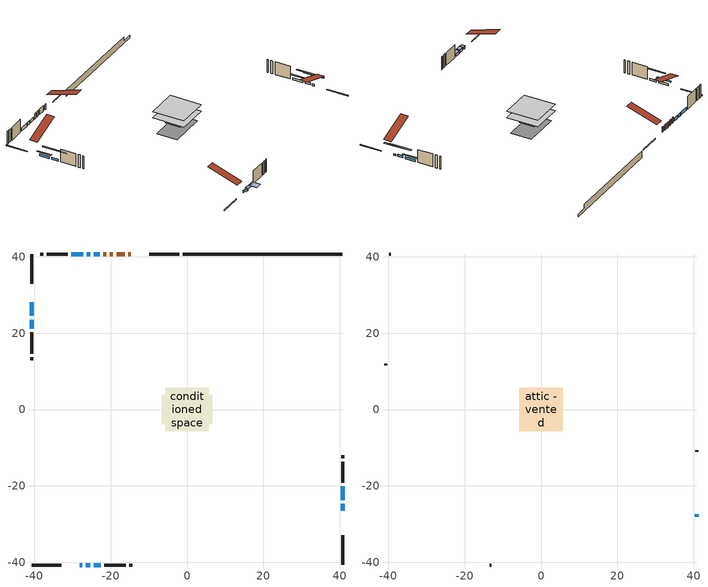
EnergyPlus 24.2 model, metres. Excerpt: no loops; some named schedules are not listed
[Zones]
conditioned space
 floor outside (Floor1 construction): -2.8,-2.8 -2.8,2.8 2.8,2.8 2.8,-2.8 z1.37
 floor adiabatic (AdiabaticFloorConstruction): -5.74,-5.74 -5.74,5.74 5.74,5.74 5.74,-5.74 z3.81
 floor foundation (Slab1 construction): -6.67,-3.8 -6.67,3.8 6.67,3.8 6.67,-3.8 z-1.07
 wall outside (RimJoist1 construction): -2.07,40.74 -9.93,40.74 / -40.74,-40.74 -32.89,-40.74 / -40.74,40.74 -40.74,32.89 / 40.74,-40.74 40.74,-32.89 z1.37:1.67
 wall outside (AdiabaticWallConstruction 1): -14.73,40.74 -15.34,40.74 / -16.27,40.74 -18.47,40.74 / -19.4,40.74 -20.19,40.74 / -21.12,40.74 -21.9,40.74 z1.37:3.4
 wall outside (AdiabaticWallConstruction): -28.09,-40.74 -27.47,-40.74 z1.37:1.98; -40.74,28.09 -40.74,24.5 / 40.74,-26.55 40.74,-24.72 / -40.74,23.57 -40.74,21.13 / 40.74,-23.79 40.74,-20.13 / -24.4,-40.74 -22.57,-40.74 z1.37:2.13; -22.82,40.74 -24.44,40.74 / -25.37,40.74 -26.29,40.74 / -27.21,40.74 -30.3,40.74 z1.37:2.59; -26.55,-40.74 -25.33,-40.74 z1.37:2.29
 wall outside (Wall1 construction): -31.23,40.74 -36.79,40.74 / -21.64,-40.74 -16.08,-40.74 / -40.74,20.2 -40.74,14.65 / 40.74,-19.2 40.74,-13.64 z1.37:6.25
 wall outside (Wall2 construction): -37.72,40.74 -38.47,40.74 / -15.15,-40.74 -14.4,-40.74 / -40.74,13.72 -40.74,12.96 / 40.74,-12.72 40.74,-11.96 z1.37:6.25
 wall foundation (FoundationWall1 construction): -1.14,40.74,-1.07 -1.14,40.74,1.37 36.55,40.74,1.37 36.55,40.74,-0.25 40.74,40.74,-0.25 40.74,40.74,-1.07
 window (WindowConstruction 5): -28.08,-40.74 -27.48,-40.74 z1.37:1.98
 window (WindowConstruction 4): -40.74,28.08 -40.74,24.5 z1.37:2.13
 window (WindowConstruction 7): 40.74,-26.55 40.74,-24.72 z1.37:2.13
 window (WindowConstruction 8): -22.82,40.74 -24.44,40.74 z1.37:2.59
 window (WindowConstruction 9): -40.74,23.57 -40.74,21.13 z1.37:2.13
 window (WindowConstruction 6): -25.37,40.74 -26.29,40.74 z1.37:2.59
 window (WindowConstruction): 40.74,-23.79 40.74,-20.13 z1.37:2.13
 window (WindowConstruction 1): -27.21,40.74 -30.3,40.74 z1.37:2.59
 window (WindowConstruction 2): -26.55,-40.74 -25.33,-40.74 z1.37:2.28
 window (WindowConstruction 3): -24.4,-40.74 -22.57,-40.74 z1.37:2.13
 door (Door): -14.73,40.74 -15.34,40.74 z1.37:3.4
 door (Door 1): -16.27,40.74 -18.47,40.74 z1.37:3.4
 door (Door 2): -19.4,40.74 -20.19,40.74 z1.37:3.4
 door (Door 3): -21.12,40.74 -21.89,40.74 z1.37:3.4
 ceiling adiabatic (AdiabaticFloorConstruction): 5.74,-5.74 5.74,5.74 -5.74,5.74 -5.74,-5.74 z3.81
attic - vented
 floor to conditioned space (Floor2 construction Reversed): -5.74,-5.74 -5.74,5.74 5.74,5.74 5.74,-5.74 z6.25
 wall outside (AdiabaticWallConstruction): 40.74,-28.09 40.74,-27.47 z1.37:1.98
 wall outside (Wall3 construction): -39.4,40.74 -39.81,40.74 / -13.47,-40.74 -13.06,-40.74 / -40.74,12.04 -40.74,11.62 / 40.74,-11.03 40.74,-10.62 z1.37:6.25
 window (WindowConstruction 10): 40.74,-28.08 40.74,-27.48 z1.37:1.98
 roof outside (Roof1 construction): -13.8,40.74,6.25 -13.8,29.56,9.97 -10.86,29.56,9.97 -10.86,40.74,6.25; -29.01,-40.74,6.25 -29.01,-29.56,9.97 -31.96,-29.56,9.97 -31.96,-40.74,6.25; -40.74,29.01,6.25 -29.56,29.01,9.97 -29.56,31.96,9.97 -40.74,31.96,6.25; 40.74,-29.01,6.25 29.56,-29.01,9.97 29.56,-31.96,9.97 40.74,-31.96,6.25
shading: 40.74,-24.13 40.74,-31.43 41.35,-31.43 41.35,-24.13 z5.33; -27.18,-40.74 -28.38,-40.74 -28.38,-41.96 -27.18,-41.96 z2.28; -40.74,23.59 -40.74,29 -41.35,29 -41.35,23.59 z3.04; 40.74,-21.37 40.74,-29.9 41.35,-29.9 41.35,-21.37 z5.48; -40.74,17.78 -40.74,26.92 -41.35,26.92 -41.35,17.78 z5.48; 40.74,-19.22 40.74,-24.7 41.35,-24.7 41.35,-19.22 z3.04; -25.03,-40.74 -26.84,-40.74 -26.84,-41.96 -25.03,-41.96 z2.58; -22.27,-40.74 -24.7,-40.74 -24.7,-43.79 -22.27,-43.79 z2.43
[Building]
Building 1: Terrain=Suburbs
[Site:Location]
Vancouver Intl AP_BC: Latitude {deg}=49.19; Longitude {deg}=-123.18; Time Zone {hr}=-8; Elevation {m}=4; Keep Site Location Information=Yes
[Site:GroundTemperature:Shallow]
8.06451, 6.96315, 6.87495, 7.3976, 9.49575, 11.5841, 13.3946, 14.5416, 14.639, 13.7062, 11.9418, 9.91751
[Site:WaterMainsTemperature]
Calculation Method=Schedule; Temperature Schedule=mains temperature schedule
[Material] Roughness=Rough; Thermal Absorptance=0.9
Name | Thickness {m} | Conductivity {W/m-K} | Density {kg/m3} | Specific Heat {J/kg-K} | Solar Absorptance | Visible Absorptance
asphalt or fiberglass shingles | 0.00635 | 0.162714 | 1121.4 | 1465.45 | 0.4 | 0.4
ceiling loosefill ins | 0.0846667 | 0.0480833 | 16.02 | 1046.75 | 0.7 | 0.7
ceiling stud and cavity | 0.1397 | 0.090983 | 65.682 | 1177.47 | 0.7 | 0.7
concrete 4.0 in. | 0.1016 | 1.803125 | 2242.8 | 837.4 | 0.7 | 0.7
concrete 8.0 in. | 0.2032 | 1.803125 | 2242.8 | 837.4 | 0.7 | 0.7
door material | 0.04445 | 0.053851 | 512.64 | 1214.23 | 0.7 | 0.7
door material 1 | 0.04445 | 0.188738 | 512.64 | 1214.23 | 0.7 | 0.7
door material 2 | 0.04445 | 0.0639163 | 512.64 | 1214.23 | 0.7 | 0.7
exterior vertical ins | 0.0463172 | 0.029427 | 32.04 | 1214.23 | 0.7 | 0.7
floor covering | 0.0127 | 0.0433444 | 54.468 | 1339.84 | 0.6 | 0.6
floor rigid ins; rim joist rigid ins | 0.103632 | 0.029427 | 32.04 | 1214.23 | 0.7 | 0.7
floor rigid ins 1; wall rigid ins | 0.512978 | 0.029427 | 32.04 | 1214.23 | 0.7 | 0.7
floor stud and cavity | 0.1397 | 0.133296 | 92.3553 | 1139.71 | 0.7 | 0.7
floor stud and cavity 1 | 0.1397 | 1.75129 | 37.0049 | 1207.88 | 0.7 | 0.7
furniture material conditioned space 1 | 0.1524 | 0.115458 | 640.8 | 1214.23 | 0.6 | 0.6
gypsum board | 0.0127 | 0.160291 | 801 | 837.4 | 0.6 | 0.6
gypsum board 1 | 0.0127 | 0.160291 | 801 | 837.4 | 0.7 | 0.7
osb sheathing 0.5 in. | 0.0127 | 0.115458 | 512.64 | 1214.23 | 0.7 | 0.7
osb sheathing 0.75 in. | 0.01905 | 0.115458 | 512.64 | 1214.23 | 0.7 | 0.7
osb sheathing 2.0 in. | 0.0508 | 0.115458 | 512.64 | 1214.23 | 0.7 | 0.7
rim joist stud and cavity | 0.0508 | 0.0505626 | 125.044 | 1163.47 | 0.6 | 0.6
wall stud and cavity | 0.1397 | 0.0855862 | 139.0536 | 1170.24 | 0.7 | 0.7
wall stud and cavity 1 | 0.1397 | 0.0836902 | 139.0536 | 1170.24 | 0.7 | 0.7
wall stud and cavity 2 | 0.0889 | 6.9971 | 50.32683 | 1063.81 | 0.6 | 0.6
wall stud and cavity 3 | 0.0889 | 0.380278 | 52.3479 | 1209.89 | 0.7 | 0.7
wall stud and cavity 4 | 0.0889 | 0.391764 | 83.0341 | 1211.67 | 0.7 | 0.7
wood siding | 0.0254 | 0.102417 | 544.68 | 1172.36 | 0.4 | 0.4
wood siding 1 | 0.00254 | 0.102417 | 544.68 | 1172.36 | 0.4 | 0.4
wood siding 2; wood siding 3; wood siding 4 | 0.0254 | 0.102417 | 544.68 | 1172.36 | 0.7 | 0.7
[WindowMaterial:SimpleGlazingSystem]
Name | U-Factor {W/m2-K} | Solar Heat Gain Coefficient
WindowMaterial | 1.96402 | 0.35
WindowMaterial 1 | 1.72498 | 0.38
WindowMaterial 2 | 1.87828 | 0.36
WindowMaterial 3 | 1.87317 | 0.36
WindowMaterial 4 | 1.92144 | 0.36
WindowMaterial 5 | 3.00026 | 0.58
WindowMaterial 6 | 2.93609 | 0.65
WindowMaterial 7 | 1.97481 | 0.35
WindowMaterial 8 | 1.919164 | 0.36
[Construction]
AdiabaticFloorConstruction: floor stud and cavity 1, floor rigid ins 1, osb sheathing 0.75 in., floor covering
AdiabaticWallConstruction: wood siding 3, wall rigid ins, wall stud and cavity 3, gypsum board
AdiabaticWallConstruction 1: wood siding 4, wall rigid ins, wall stud and cavity 3, gypsum board
Door; Door 3: door material
Door 1: door material 1
Door 2: door material 2
Floor1 construction: floor stud and cavity, floor rigid ins, osb sheathing 0.75 in., floor covering
Floor2 construction Reversed: gypsum board, ceiling stud and cavity, ceiling loosefill ins
FoundationWall1 construction: concrete 8.0 in., gypsum board 1
furniture construction conditioned space 1: furniture material conditioned space 1
PartitionWallConstruction: gypsum board, wall stud and cavity 4, gypsum board
RimJoist1 construction: wood siding 2, rim joist rigid ins, osb sheathing 2.0 in., rim joist stud and cavity
Roof1 construction: asphalt or fiberglass shingles
Slab1 construction: concrete 4.0 in.
Wall1 construction: wood siding, osb sheathing 0.5 in., wall stud and cavity, gypsum board
Wall2 construction: wood siding, osb sheathing 0.5 in., wall stud and cavity 1, gypsum board
Wall3 construction: wood siding 1, wall stud and cavity 2
WindowConstruction; WindowConstruction 7: WindowMaterial
WindowConstruction 1: WindowMaterial 1
WindowConstruction 10; WindowConstruction 5: WindowMaterial 5
WindowConstruction 2: WindowMaterial 2
WindowConstruction 3: WindowMaterial 3
WindowConstruction 4: WindowMaterial 4
WindowConstruction 6: WindowMaterial 6
WindowConstruction 8: WindowMaterial 7
WindowConstruction 9: WindowMaterial 8
[Zone] Multiplier=1; Part of Total Floor Area=Yes
Name | Volume {m3}
attic - vented | 79.6939
conditioned space | 608.8
[Space]
Name | Zone | Volume {m3}
attic - vented 1 | attic - vented | 79.6939
conditioned space 1 | conditioned space | 608.8
[ZoneInfiltration:EffectiveLeakageArea]
infil attic - vented 1: Zone or Space=attic - vented 1; Schedule=Always On Discrete; Effective Air Leakage Area {cm2}=5451.31; Stack Coefficient=0.000598398; Wind Coefficient=1.65278e-05
[ZoneMixing]
whole house fan mix: Zone or Space=attic - vented; Schedule=Always On Continuous; Design Flow Rate Calculation Method=Flow/Zone; Design Flow Rate {m3/s}=0; Source Zone or Space=conditioned space
[SurfaceProperty:ExposedFoundationPerimeter]
Slab1: Exposed Perimeter Calculation Method=TotalExposedPerimeter; Total Exposed Perimeter {m}=41.886
[InternalMass] Zone or ZoneList=conditioned space; Space or SpaceList=conditioned space 1
Name | Construction | Surface Area {m2}
furniture mass conditioned space 1 | furniture construction conditioned space 1 | 105.82
partition wall mass | PartitionWallConstruction | 264.551
[Lights]
interior lighting: Zone or ZoneList or Space or SpaceList=conditioned space 1; Schedule=interior lighting schedule; Design Level Calculation Method=LightingLevel; Lighting Level {W}=343.2; Return Air Fraction=0; Fraction Radiant=0.6; Fraction Visible=0.2; Fraction Replaceable=1
[People]
occupants: Zone or ZoneList or Space or SpaceList=conditioned space 1; Number of People Schedule=occupants schedule; Number of People Calculation Method=People; Number of People=3; Fraction Radiant=0.314171; Sensible Heat Fraction=0.56303; Activity Level Schedule=occupants activity schedule; Carbon Dioxide Generation Rate {m3/s-W}=0; Enable ASHRAE 55 Comfort Warnings=No; Mean Radiant Temperature Calculation Type=EnclosureAveraged
[ElectricEquipment] Zone or ZoneList or Space or SpaceList=conditioned space 1; Design Level Calculation Method=EquipmentLevel
Name | Schedule | Design Level {W} | Fraction Latent | Fraction Radiant | Fraction Lost
clothes dryer | clothes dryer schedule | 140.772 | 0.015 | 0.081 | 0.85
clothes washer | clothes washer schedule | 32.1985 | 0.03 | 0.162 | 0.7
cooking range | cooking range schedule | 215.147 | 0.08 | 0.432 | 0.2
dishwasher | dishwasher schedule | 66.8632 | 0.3 | 0.18 | 0.4
fridge | fridge schedule | 72.9452 | 0 | 0.6 | 0
mech vent bath fan 0 | mech vent bath fan 0 schedule | 25.1 | 0 | 0 | 1
mech vent bath fan 1 | mech vent bath fan 1 schedule | 25.1 | 0 | 0 | 1
mech vent house fan | mech vent house fan schedule | 0 | 0 | 0 | 1
mech vent house fan cfis | mech vent house fan cfis schedule | 0 | 0 | 0 | 0
mech vent range fan 0 | mech vent range fan 0 schedule | 57 | 0 | 0 | 1
misc plug loads | misc plug loads schedule | 494.7 | 0.045 | 0.513 | 0.1
whole house fan | Always On Discrete | 0 | 0 | 0 | 1
[OtherEquipment] Zone or ZoneList or Space or SpaceList=conditioned space 1; Design Level Calculation Method=EquipmentLevel
Name | Fuel Type | Schedule | Design Level {W} | Fraction Latent | Fraction Radiant | Fraction Lost
clothes dryer 1 | Electricity | clothes dryer schedule | 0 | 0.015 | 0.081 | 0.85
cooking range 1 | Electricity | cooking range schedule | 0 | 0.08 | 0.432 | 0.2
general water use latent | None | general water use schedule | 62.594 | 1 | 0 | 0
general water use sensible | None | general water use schedule | -61.6891 | 0 | 0.6 | 0
mech vent house fan latent load | None | Always On Discrete | 0 | 1 | 0 | 0
mech vent house fan sensible load | None | Always On Discrete | 0 | 0 | 0 | 0
water heater energy adjustment1 | NaturalGas | Always On Discrete | 0.01 | 0 | 0 | 1
[ZoneInfiltration:DesignFlowRate] Zone or ZoneList or Space or SpaceList=conditioned space 1; Schedule=Always On Discrete; Design Flow Rate Calculation Method=Flow/Zone; Design Flow Rate {m3/s}=0
infil flow; natural vent flow; whole house fan flow
[Foundation:Kiva]
Foundation Kiva 1: Initial Indoor Air Temperature {C}=18; Wall Height Above Grade {m}=1.36998; Wall Depth Below Slab {m}=0.2032; Custom Block Material Name 1=exterior vertical ins; Custom Block Depth 1 {m}=2.43998; Custom Block X Position 1 {m}=0.2159; Custom Block Z Position 1 {m}=0
[Foundation:Kiva:Settings]
Soil Conductivity {W/m-K}=0.849921; Soil Density {kg/m3}=1842.3; Soil Specific Heat {J/kg-K}=418.7; Ground Solar Absorptivity=0.9; Ground Thermal Absorptivity=0.9; Ground Surface Roughness {m}=0.03; Far-Field Width {m}=40; Deep-Ground Boundary Condition=ZeroFlux; Deep-Ground Depth {m}=40; Minimum Cell Dimension {m}=0.2; Maximum Cell Growth Coefficient=3; Simulation Timestep=Timestep
[Exterior:Lights]
exterior lighting: Schedule=exterior lighting schedule; Design Level {W}=75.6
[EnergyManagementSystem:GlobalVariable]
infil_program_Qfan
infil_program_Qinf
natural_vent_program_Qnv
natural_vent_program_Qwhf
[EnergyManagementSystem:Sensor]
Name | Output:Variable or Output:Meter Index Key | Output:Variable or Output:Meter
airflow_gain | infil flow | Infiltration Sensible Heat Gain Energy
airflow_gain_1 | natural vent flow | Infiltration Sensible Heat Gain Energy
airflow_gain_2 | whole house fan flow | Infiltration Sensible Heat Gain Energy
airflow_loss | infil flow | Infiltration Sensible Heat Loss Energy
airflow_loss_1 | natural vent flow | Infiltration Sensible Heat Loss Energy
airflow_loss_2 | whole house fan flow | Infiltration Sensible Heat Loss Energy
clg_load_cond |  | Cooling:EnergyTransfer:Zone:CONDITIONED SPACE
clg_sp_s; clg_sp_s_1 | cooling setpoint | Schedule Value
clothes_dryer_exhaust_0_sch_s | clothes dryer exhaust 0 schedule | Schedule Value
cool_season | cooling season schedule | Schedule Value
htg_load_cond |  | Heating:EnergyTransfer:Zone:CONDITIONED SPACE
htg_sp_s; htg_sp_s_1 | heating setpoint | Schedule Value
ig_ee_conv | clothes dryer | Electric Equipment Convective Heating Energy
ig_ee_conv_2 | cooking range | Electric Equipment Convective Heating Energy
ig_ee_conv_4 | fridge | Electric Equipment Convective Heating Energy
ig_ee_conv_5 | misc plug loads | Electric Equipment Convective Heating Energy
ig_ee_conv_6 | whole house fan | Electric Equipment Convective Heating Energy
ig_ee_rad | clothes dryer | Electric Equipment Radiant Heating Energy
ig_ee_rad_2 | cooking range | Electric Equipment Radiant Heating Energy
ig_ee_rad_4 | fridge | Electric Equipment Radiant Heating Energy
ig_ee_rad_5 | misc plug loads | Electric Equipment Radiant Heating Energy
ig_ee_rad_6 | whole house fan | Electric Equipment Radiant Heating Energy
ig_lgt_conv | interior lighting | Lights Convective Heating Energy
ig_lgt_rad | interior lighting | Lights Radiant Heating Energy
ig_lgt_vis | interior lighting | Lights Visible Radiation Heating Energy
ig_oe_conv | clothes dryer 1 | Other Equipment Convective Heating Energy
ig_oe_conv_1 | cooking range 1 | Other Equipment Convective Heating Energy
ig_oe_conv_2 | general water use latent | Other Equipment Convective Heating Energy
ig_oe_conv_3 | general water use sensible | Other Equipment Convective Heating Energy
ig_oe_conv_4 | water heater energy adjustment1 | Other Equipment Convective Heating Energy
ig_oe_rad | clothes dryer 1 | Other Equipment Radiant Heating Energy
ig_oe_rad_1 | cooking range 1 | Other Equipment Radiant Heating Energy
ig_oe_rad_2 | general water use latent | Other Equipment Radiant Heating Energy
ig_oe_rad_3 | general water use sensible | Other Equipment Radiant Heating Energy
ig_oe_rad_4 | water heater energy adjustment1 | Other Equipment Radiant Heating Energy
ig_ppl_conv | occupants | People Convective Heating Energy
ig_ppl_rad | occupants | People Radiant Heating Energy
im_conv | furniture mass conditioned space 1 | Surface Inside Face Convection Heat Gain Energy
im_conv_1 | partition wall mass | Surface Inside Face Convection Heat Gain Energy
im_ig | furniture mass conditioned space 1 | Surface Inside Face Internal Gains Radiation Heat Gain Energy
im_ig_1 | partition wall mass | Surface Inside Face Internal Gains Radiation Heat Gain Energy
im_lgt | furniture mass conditioned space 1 | Surface Inside Face Lights Radiation Heat Gain Energy
im_lgt_1 | partition wall mass | Surface Inside Face Lights Radiation Heat Gain Energy
im_sol | furniture mass conditioned space 1 | Surface Inside Face Solar Radiation Heat Gain Energy
im_sol_1 | partition wall mass | Surface Inside Face Solar Radiation Heat Gain Energy
im_surf | furniture mass conditioned space 1 | Surface Inside Face Net Surface Thermal Radiation Heat Gain Energy
im_surf_1 | partition wall mass | Surface Inside Face Net Surface Thermal Radiation Heat Gain Energy
mech_vent_bath_fan_0_sch_s | mech vent bath fan 0 schedule | Schedule Value
mech_vent_bath_fan_1_sch_s | mech vent bath fan 1 schedule | Schedule Value
mech_vent_range_fan_0_sch_s | mech vent range fan 0 schedule | Schedule Value
mv_conv | mech vent bath fan 0 | Electric Equipment Convective Heating Energy
mv_conv_1 | mech vent bath fan 1 | Electric Equipment Convective Heating Energy
mv_conv_2 | mech vent house fan | Electric Equipment Convective Heating Energy
mv_conv_3 | mech vent house fan cfis | Electric Equipment Convective Heating Energy
mv_conv_4 | mech vent range fan 0 | Electric Equipment Convective Heating Energy
mv_conv_5 | mech vent house fan latent load | Other Equipment Convective Heating Energy
mv_conv_6 | mech vent house fan sensible load | Other Equipment Convective Heating Energy
mv_rad | mech vent bath fan 0 | Electric Equipment Radiant Heating Energy
mv_rad_1 | mech vent bath fan 1 | Electric Equipment Radiant Heating Energy
mv_rad_2 | mech vent house fan | Electric Equipment Radiant Heating Energy
mv_rad_3 | mech vent house fan cfis | Electric Equipment Radiant Heating Energy
mv_rad_4 | mech vent range fan 0 | Electric Equipment Radiant Heating Energy
mv_rad_5 | mech vent house fan latent load | Other Equipment Radiant Heating Energy
mv_rad_6 | mech vent house fan sensible load | Other Equipment Radiant Heating Energy
natural_vent_s | natural vent schedule | Schedule Value
out_pb_s |  | Site Outdoor Air Barometric Pressure
out_wt_s |  | Site Outdoor Air Humidity Ratio
site_vw_s |  | Site Wind Speed
ss_back_out | Window1 | Surface Window Shortwave from Zone Back Out Window Heat Transfer Rate
ss_back_out_1 | Window10 | Surface Window Shortwave from Zone Back Out Window Heat Transfer Rate
ss_back_out_2 | Window14 | Surface Window Shortwave from Zone Back Out Window Heat Transfer Rate
ss_back_out_3 | Window16 | Surface Window Shortwave from Zone Back Out Window Heat Transfer Rate
ss_back_out_4 | Window19 | Surface Window Shortwave from Zone Back Out Window Heat Transfer Rate
ss_back_out_5 | Window2 | Surface Window Shortwave from Zone Back Out Window Heat Transfer Rate
ss_back_out_6 | Window3 | Surface Window Shortwave from Zone Back Out Window Heat Transfer Rate
ss_back_out_7 | Window7 | Surface Window Shortwave from Zone Back Out Window Heat Transfer Rate
ss_back_out_8 | Window8 | Surface Window Shortwave from Zone Back Out Window Heat Transfer Rate
ss_back_out_9 | Window9 | Surface Window Shortwave from Zone Back Out Window Heat Transfer Rate
ss_conv | Door1 | Surface Inside Face Convection Heat Gain Energy
ss_conv_1 | Door2 | Surface Inside Face Convection Heat Gain Energy
ss_conv_10 | Window3 | Surface Inside Face Convection Heat Gain Energy
ss_conv_11 | Window7 | Surface Inside Face Convection Heat Gain Energy
ss_conv_12 | Window8 | Surface Inside Face Convection Heat Gain Energy
ss_conv_13 | Window9 | Surface Inside Face Convection Heat Gain Energy
ss_conv_2 | Door3 | Surface Inside Face Convection Heat Gain Energy
ss_conv_3 | Door4 | Surface Inside Face Convection Heat Gain Energy
ss_conv_4 | Window1 | Surface Inside Face Convection Heat Gain Energy
ss_conv_5 | Window10 | Surface Inside Face Convection Heat Gain Energy
ss_conv_6 | Window14 | Surface Inside Face Convection Heat Gain Energy
ss_conv_7 | Window16 | Surface Inside Face Convection Heat Gain Energy
ss_conv_8 | Window19 | Surface Inside Face Convection Heat Gain Energy
ss_conv_9 | Window2 | Surface Inside Face Convection Heat Gain Energy
ss_ig | Door1 | Surface Inside Face Internal Gains Radiation Heat Gain Energy
ss_ig_1 | Door2 | Surface Inside Face Internal Gains Radiation Heat Gain Energy
ss_ig_10 | Window3 | Surface Inside Face Internal Gains Radiation Heat Gain Energy
ss_ig_11 | Window7 | Surface Inside Face Internal Gains Radiation Heat Gain Energy
ss_ig_12 | Window8 | Surface Inside Face Internal Gains Radiation Heat Gain Energy
ss_ig_13 | Window9 | Surface Inside Face Internal Gains Radiation Heat Gain Energy
ss_ig_2 | Door3 | Surface Inside Face Internal Gains Radiation Heat Gain Energy
ss_ig_3 | Door4 | Surface Inside Face Internal Gains Radiation Heat Gain Energy
ss_ig_4 | Window1 | Surface Inside Face Internal Gains Radiation Heat Gain Energy
ss_ig_5 | Window10 | Surface Inside Face Internal Gains Radiation Heat Gain Energy
ss_ig_6 | Window14 | Surface Inside Face Internal Gains Radiation Heat Gain Energy
ss_ig_7 | Window16 | Surface Inside Face Internal Gains Radiation Heat Gain Energy
ss_ig_8 | Window19 | Surface Inside Face Internal Gains Radiation Heat Gain Energy
ss_ig_9 | Window2 | Surface Inside Face Internal Gains Radiation Heat Gain Energy
ss_lgt | Door1 | Surface Inside Face Lights Radiation Heat Gain Energy
ss_lgt_1 | Door2 | Surface Inside Face Lights Radiation Heat Gain Energy
ss_lgt_2 | Door3 | Surface Inside Face Lights Radiation Heat Gain Energy
ss_lgt_3 | Door4 | Surface Inside Face Lights Radiation Heat Gain Energy
ss_sol | Door1 | Surface Inside Face Solar Radiation Heat Gain Energy
ss_sol_1 | Door2 | Surface Inside Face Solar Radiation Heat Gain Energy
ss_sol_2 | Door3 | Surface Inside Face Solar Radiation Heat Gain Energy
ss_sol_3 | Door4 | Surface Inside Face Solar Radiation Heat Gain Energy
ss_surf | Door1 | Surface Inside Face Net Surface Thermal Radiation Heat Gain Energy
ss_surf_1 | Door2 | Surface Inside Face Net Surface Thermal Radiation Heat Gain Energy
ss_surf_10 | Window3 | Surface Inside Face Net Surface Thermal Radiation Heat Gain Energy
ss_surf_11 | Window7 | Surface Inside Face Net Surface Thermal Radiation Heat Gain Energy
ss_surf_12 | Window8 | Surface Inside Face Net Surface Thermal Radiation Heat Gain Energy
ss_surf_13 | Window9 | Surface Inside Face Net Surface Thermal Radiation Heat Gain Energy
ss_surf_2 | Door3 | Surface Inside Face Net Surface Thermal Radiation Heat Gain Energy
ss_surf_3 | Door4 | Surface Inside Face Net Surface Thermal Radiation Heat Gain Energy
ss_surf_4 | Window1 | Surface Inside Face Net Surface Thermal Radiation Heat Gain Energy
ss_surf_5 | Window10 | Surface Inside Face Net Surface Thermal Radiation Heat Gain Energy
ss_surf_6 | Window14 | Surface Inside Face Net Surface Thermal Radiation Heat Gain Energy
ss_surf_7 | Window16 | Surface Inside Face Net Surface Thermal Radiation Heat Gain Energy
ss_surf_8 | Window19 | Surface Inside Face Net Surface Thermal Radiation Heat Gain Energy
ss_surf_9 | Window2 | Surface Inside Face Net Surface Thermal Radiation Heat Gain Energy
ss_trans_in | Window1 | Surface Window Transmitted Solar Radiation Rate
ss_trans_in_1 | Window10 | Surface Window Transmitted Solar Radiation Rate
ss_trans_in_2 | Window14 | Surface Window Transmitted Solar Radiation Rate
ss_trans_in_3 | Window16 | Surface Window Transmitted Solar Radiation Rate
ss_trans_in_4 | Window19 | Surface Window Transmitted Solar Radiation Rate
ss_trans_in_5 | Window2 | Surface Window Transmitted Solar Radiation Rate
ss_trans_in_6 | Window3 | Surface Window Transmitted Solar Radiation Rate
ss_trans_in_7 | Window7 | Surface Window Transmitted Solar Radiation Rate
ss_trans_in_8 | Window8 | Surface Window Transmitted Solar Radiation Rate
ss_trans_in_9 | Window9 | Surface Window Transmitted Solar Radiation Rate
ss_trans_out | Window1 | Surface Inside Face Initial Transmitted Diffuse Transmitted Out Window Solar Radiation Rate
ss_trans_out_1 | Window10 | Surface Inside Face Initial Transmitted Diffuse Transmitted Out Window Solar Radiation Rate
ss_trans_out_2 | Window14 | Surface Inside Face Initial Transmitted Diffuse Transmitted Out Window Solar Radiation Rate
ss_trans_out_3 | Window16 | Surface Inside Face Initial Transmitted Diffuse Transmitted Out Window Solar Radiation Rate
ss_trans_out_4 | Window19 | Surface Inside Face Initial Transmitted Diffuse Transmitted Out Window Solar Radiation Rate
ss_trans_out_5 | Window2 | Surface Inside Face Initial Transmitted Diffuse Transmitted Out Window Solar Radiation Rate
ss_trans_out_6 | Window3 | Surface Inside Face Initial Transmitted Diffuse Transmitted Out Window Solar Radiation Rate
ss_trans_out_7 | Window7 | Surface Inside Face Initial Transmitted Diffuse Transmitted Out Window Solar Radiation Rate
ss_trans_out_8 | Window8 | Surface Inside Face Initial Transmitted Diffuse Transmitted Out Window Solar Radiation Rate
